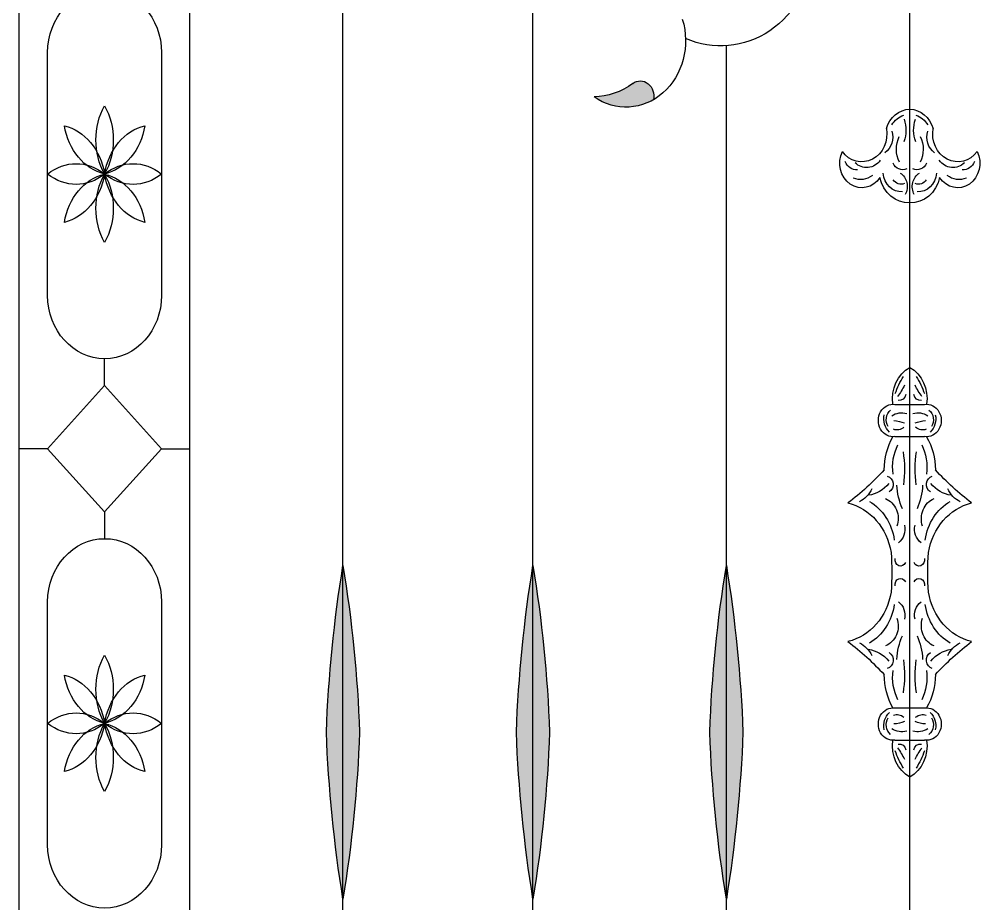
# Model space of a CAD drawing. Header units: inches. Extents: x -12530 to 36157, y 78659 to 110077.
# Drawn here: x 16002 to 16738, y 95311 to 95986 of the extents above; entities that cross this region are included whole.
import ezdxf

# ---------------------------------------------------------------- set-up
doc = ezdxf.new("R2010")
doc.units = ezdxf.units.IN
doc.header["$MEASUREMENT"] = 0
doc.layers.add('freecads.com', color=7, linetype='Continuous')

msp = doc.modelspace()

# ---------------------------------------------------------------- hatches: boundary and pattern name
at = {"layer": 'freecads.com'}
h = msp.add_hatch(color=256, dxfattribs=at)
edge = h.paths.add_edge_path()
edge.add_ellipse((16441.13993343236, 95985.90062130078), major_axis=(2.75889e-11, 58.80169778019451), ratio=0.9000000000001385, start_angle=180.2689371729383, end_angle=211.5841743189788)
edge.add_ellipse((16476.7042182983, 95927.60803366105), major_axis=(-2.4274e-12, 11.62452469734755), ratio=0.9000000000000522, start_angle=255.2911530106334, end_angle=390.3936984441154, ccw=False)
edge.add_ellipse((16465.83973529163, 95969.81536075428), major_axis=(5.8655e-12, 50.60703985846156), ratio=0.9000000000002094, start_angle=150.2400930006326, end_angle=205.1239207776947, ccw=False)
h = msp.add_hatch(color=256, dxfattribs=at)
edge = h.paths.add_edge_path()
edge.add_ellipse((15524.87450392925, 95400.51898445588), major_axis=(-3.905494e-10, 885.5106899499237), ratio=0.8337058137775541, start_angle=273.19867967210433, end_angle=283.0998550933961, ccw=False)
edge.add_ellipse((15524.87450392925, 95482.94520606729), major_axis=(9.930737e-10, 885.5106899506695), ratio=0.8337058137768671, start_angle=256.9001449068487, end_angle=266.80132032792176, ccw=False)
edge.add_ellipse((16974.3588658143, 95482.94520606729), major_axis=(-6.049973e-10, 885.5106899504646), ratio=0.8337058137769577, start_angle=93.1986796721086, end_angle=103.09985509318392, ccw=False)
edge.add_ellipse((16974.3588658155, 95400.51898446058), major_axis=(-1.0608825e-09, 885.5106899503365), ratio=0.8337058137793794, start_angle=436.90014490706307, end_angle=446.8013203283253, ccw=False)
h = msp.add_hatch(color=256, dxfattribs=at)
edge = h.paths.add_edge_path()
edge.add_ellipse((15670.04678043309, 95400.51898445588), major_axis=(-3.808406e-10, 885.5106899499114), ratio=0.8337058137775631, start_angle=273.19867967210496, end_angle=283.09985509339674, ccw=False)
edge.add_ellipse((15670.04678043309, 95482.94520606729), major_axis=(9.930737e-10, 885.5106899506695), ratio=0.8337058137768671, start_angle=256.9001449068487, end_angle=266.80132032792176, ccw=False)
edge.add_ellipse((17119.53114231698, 95482.94520606729), major_axis=(-8.21094e-10, 885.5106899507152), ratio=0.833705813776725, start_angle=93.19867967209461, end_angle=103.09985509316988, ccw=False)
edge.add_ellipse((17119.53114231934, 95400.51898446058), major_axis=(-1.0608825e-09, 885.5106899503365), ratio=0.8337058137793794, start_angle=436.90014490706307, end_angle=446.8013203283253, ccw=False)
h = msp.add_hatch(color=256, dxfattribs=at)
edge = h.paths.add_edge_path()
edge.add_ellipse((15817.79959909771, 95400.51898445588), major_axis=(-3.808406e-10, 885.5106899499114), ratio=0.8337058137775631, start_angle=273.19867967210496, end_angle=283.09985509339674, ccw=False)
edge.add_ellipse((15817.79959909771, 95482.94520606729), major_axis=(9.930737e-10, 885.5106899506695), ratio=0.8337058137768671, start_angle=256.9001449068487, end_angle=266.80132032792176, ccw=False)
edge.add_ellipse((17267.28396098277, 95482.94520606729), major_axis=(-5.011317e-10, 885.5106899502258), ratio=0.8337058137771817, start_angle=93.1986796721153, end_angle=103.09985509319063, ccw=False)
edge.add_ellipse((17267.28396098513, 95400.51898446058), major_axis=(-7.366154e-10, 885.510689950828), ratio=0.8337058137789236, start_angle=436.9001449070841, end_angle=446.80132032834626, ccw=False)

# ---------------------------------------------------------------- linework, layer by layer
for p, q in [((16002.2814610876, 94033.30365418523), (16002.2814610876, 96566.19743068157)), ((16132.66381480393, 94033.30365418523), (16132.66381480512, 96566.19743068157)), ((16682.69939627704, 94460.5349116082), (16682.69939627704, 96421.32814877453)), ((16249.61668487, 94810.67897302256), (16249.61668487, 96286.82343528025)), ((16394.78896137504, 94890.44871188934), (16394.78896137504, 96053.22444744674)), ((16542.54178003966, 95059.25876865687), (16542.54178003966, 95966.04866136528)), ((16023.97603564502, 95775.33559766648), (16023.97603564502, 95960.84305876654)), ((16110.96924024534, 95960.84305876654), (16110.96924024534, 95775.33559766648)), ((16067.47263794578, 95706.62103854687), (16067.47263794578, 95727.00603956057)), ((16067.47263794578, 95706.62103854687), (16023.97603564502, 95658.29148043627)), ((16110.96924024534, 95658.29148043627), (16067.47263794578, 95706.62103854687)), ((16671.39098674995, 95692.1394584421), (16694.00780580646, 95692.1394584421)), ((16671.39098674995, 95667.58852398304), (16694.00780580646, 95667.58852398304)), ((16023.97603564502, 95658.29148043627), (16002.2814610876, 95658.29148043627)), ((16023.97603564502, 95658.29148043627), (16067.47263794578, 95609.96192233035)), ((16067.47263794578, 95609.96192233035), (16110.96924024534, 95658.29148043627)), ((16110.96924024534, 95658.29148043627), (16132.66381480393, 95658.29148043627)), ((16067.47263794578, 95609.96192233035), (16067.47263794578, 95589.57692131666)), ((16023.97603564502, 95355.73990210597), (16023.97603564502, 95541.24736320601)), ((16110.96924024534, 95541.24736320601), (16110.96924024534, 95355.73990210597)), ((16671.39098674995, 95460.23746383745), (16694.00780580646, 95460.23746383745)), ((16671.39098674995, 95435.6865293784), (16694.00780580646, 95435.6865293784))]:
    msp.add_line(p, q, dxfattribs=at)
at = {"layer": 'freecads.com', "extrusion": (0, 0, -1)}
for centre, major_axis, ratio, start_param, end_param in [((16538.21277960357, 96046.24190381118), (5.0285e-12, 80.33736514666832), 0.9000000000000774, 1.667814032174205, 3.522156045138114), ((16067.47263794578, 95960.84305876654), (8.7513e-12, 48.32955811070792), 0.9000000000001486, 4.712388980384527, 7.85398163397432), ((16465.83973529163, 95969.81536075428), (-4.5756e-12, 50.60703985846169), 0.9000000000001374, 1.238413536175682, 3.707569595804627), ((16441.13993343236, 95985.90062130078), (-1.59929e-11, 58.80169778019459), 0.8999999999999821, 2.542273928256692, 3.136377285742597), ((16476.7042182983, 95927.60803366105), (-3.5796e-12, 11.62452469735046), 0.8999999999998225, -0.577583943112834, 1.802801175084039), ((16099.92090755502, 95894.17562963635), (-1.3665e-12, 46.85405575903891), 0.8337058137783669, 4.121912931581517, 5.302865029189583), ((16035.02436833653, 95894.17562963635), (-3.40541e-11, 46.85405575898658), 0.8337058137801617, 0.9803202779893647, 2.161272375600312), ((16683.02648336291, 95896.42412871958), (1.31891e-11, 21.20800335442614), 0.9000000000000824, -1.261952666645101, -0.017137298497093), ((16683.04887232684, 95895.09979664817), (-7.10557e-11, 18.80049821703935), 0.8999999999997941, -0.9786851648555295, -0.3014617969650604), ((16682.3723091935, 95896.42412871958), (6.7057e-12, 21.20800335442606), 0.9000000000000291, 0.0171372984960516, 1.261952666644255), ((16682.3499202296, 95895.09979664817), (7.10423e-11, 18.80049821703936), 0.8999999999997935, 0.301461796965061, 0.9786851648555305), ((16659.36774365184, 95901.61361070035), (1.2332e-12, 22.69442241174624), 0.9000000000002559, 1.196481487081941, 1.968090667371642), ((16706.03104890457, 95901.61361070035), (-1.2354e-12, 22.69442241174743), 0.9000000000003073, 4.315094639807965, 5.086703820097623), ((16075.03865820244, 95914.05609739097), (-8.65936e-11, 46.85405575901337), 0.8337058137781339, 3.336514768186108, 4.517466865793971), ((16029.14987524554, 95859.01416029589), (2.320125e-10, 46.85405575888039), 0.833705813778215, 0.1949221145896376, 1.375874212199513), ((16059.90661769028, 95914.05609739097), (-3.2607e-11, 46.85405575898449), 0.8337058137786918, 1.765718441388932, 2.946670538998474), ((16105.79540064717, 95859.01416029589), (3.07612e-11, 46.85405575897086), 0.8337058137785723, -1.375874212199633, -0.194922114590975), ((16646.00905747539, 95898.77199304375), (-1.16164e-11, 21.32348888270711), 0.9000000000001955, 1.37738873175858, 4.026619142579864), ((16656.74264599722, 95896.45379074034), (-3.2524e-12, 14.33026309617324), 0.900000000000044, 1.256697762513207, 2.571325606119806), ((16708.65614655919, 95896.45379074034), (3.2478e-12, 14.33026309617324), 0.9000000000000437, 3.711859701059779, 5.026487544666379), ((16719.38973507986, 95898.77199304375), (1.16093e-11, 21.32348888270711), 0.9000000000001958, 2.256566164599721, 4.905796575421006), ((16690.73124572733, 95887.12078437582), (-2.2662e-12, 20.28599606567687), 0.9000000000002245, 4.197314292149056, 5.207471194228732), ((16674.66754682792, 95887.12078437582), (3.2824e-12, 20.28599606568503), 0.8999999999997513, 1.075714112951026, 2.085871015030257), ((16646.11801235071, 95876.43400042735), (-3.20966e-11, 18.82565007357283), 0.8999999999995134, 2.192731973233364, 5.200863446171036), ((16719.28078020337, 95876.43400042735), (-4.2531e-12, 18.82565007356573), 0.9000000000001437, 1.082321861010087, 4.090453333947687), ((16045.72433679599, 95829.168801246), (1.228699e-10, 46.85405575898855), 0.8337058137784339, -0.5904760488066235, 0.590476048801648), ((16089.22093909556, 95829.168801246), (5.70063e-11, 46.85405575894811), 0.8337058137789014, -0.5904760488063169, 0.5904760488022212), ((16642.32780396684, 95882.23583790618), (8.7482e-12, 11.00386437925186), 0.8999999999998912, 3.107275185023198, 4.289187158355565), ((16649.69819574924, 95887.85349764342), (-5.1858e-12, 14.80491378766573), 0.9000000000002198, 2.237488287023332, 3.862834275807045), ((16677.32939340991, 95880.80652384201), (3.3801e-12, 9.391503318780046), 0.9000000000002483, 2.779542208063932, 4.217055935164207), ((16688.06939914417, 95880.80652384201), (2.9465e-12, 9.391503318779838), 0.9000000000000712, 2.066129372014784, 3.503643099114988), ((16715.70059680719, 95887.85349764342), (-2.10112e-11, 14.804913787666), 0.9000000000002653, 2.420351031374341, 4.04569702015786), ((16723.07098858721, 95882.23583790618), (1.6812e-12, 11.00386437925178), 0.9000000000002044, 1.993998148823171, 3.175910122155322), ((16676.26181643097, 95870.109730556), (-1.48e-11, 15.58811967909474), 0.9000000000001563, 3.078892651018406, 4.620960982649884), ((16670.10855246625, 95858.53859511377), (7.509e-12, 11.88364483994811), 0.9000000000000675, 0.5146532720589146, 2.114329710554546), ((16695.29024008899, 95858.53859511377), (-7.9473e-12, 11.88364483994724), 0.8999999999999396, 4.168855596625028, 5.768532035120832), ((16689.13697612427, 95870.109730556), (-1.7145e-12, 15.5881196790948), 0.9000000000001341, 1.662224324530654, 3.204292656162197), ((16045.72433679599, 95907.009855187), (-3.23382e-11, 46.85405575910986), 0.8337058137771549, 2.551116604785427, 3.732068702394706), ((16029.14987524554, 95877.16449614184), (-5.97034e-11, 46.85405575904197), 0.8337058137785387, 1.765718441389563, 2.946670538998436), ((16075.03865820244, 95822.12255904204), (1.377308e-10, 46.85405575909489), 0.8337058137787652, -1.375874212203232, -0.1949221145961348), ((16099.92090755502, 95842.00302680137), (7.39325e-11, 46.85405575905284), 0.8337058137773039, 4.121912931579395, 5.302865029186197), ((16035.02436833653, 95842.00302680137), (-2.0618e-11, 46.85405575893387), 0.833705813780236, 0.9803202779905655, 2.161272375602039), ((16089.22093909556, 95907.009855187), (-4.12314e-11, 46.85405575903574), 0.8337058137787531, 2.551116604785879, 3.732068702394572), ((16105.79540064717, 95877.16449614184), (-3.62718e-11, 46.85405575900986), 0.8337058137783268, 3.336514768182854, 4.517466865791887), ((16059.90661769028, 95822.12255904204), (8.69341e-11, 46.85405575907837), 0.8337058137780955, 0.1949221145886182, 1.375874212197992), ((16645.01240187213, 95882.6389437347), (-1.71341e-11, 18.71821314831886), 0.9000000000000529, 2.567671533325233, 3.475850229052258), ((16681.97735638278, 95871.3107234436), (6.9627e-12, 25.2294637975565), 0.8999999999999989, 3.10978849703139, 4.478602488631561), ((16676.03261594599, 95868.42642440672), (-4.1672e-12, 8.093166580778218), 0.9000000000000081, 2.78791205863864, 4.100684952933715), ((16683.42143617366, 95871.3107234436), (6.9075e-12, 25.22946379755641), 0.9000000000001188, 1.80458281854753, 3.17339681014758), ((16689.36617660926, 95868.42642440672), (-8.6645e-12, 8.09316658077807), 0.9000000000001609, 2.18250035424731, 3.495273248542321), ((16720.38639068195, 95882.6389437347), (1.31701e-11, 18.71821314831901), 0.8999999999998687, 2.807335078127495, 3.715513773854556), ((16067.47263794578, 95775.33559766648), (1.8294e-12, 48.32955811071691), 0.9000000000001207, 1.570796326794862, 4.712388980384655), ((16693.66216408958, 95696.54452175384), (5.5963e-12, 26.83332458361868), 0.9000000000000454, 4.552132474112481, 5.811997490333766), ((16671.73662846447, 95696.54452175384), (-5.6268e-12, 26.83332458361868), 0.9000000000000449, 0.4711878168458217, 1.731052833067105), ((16729.06379658434, 95674.90396885268), (-6.494563e-10, 68.80978095541364), 0.9000000000012388, -1.191687485888307, -0.9756035094947048), ((16619.50159305627, 95744.9543779988), (2.637505e-10, 76.0520578695142), 0.899999999999915, 2.096374329730287, 2.235296433863585), ((16745.89719949895, 95744.9543779988), (7.496098e-10, 76.05205786936878), 0.9000000000007462, 4.04788887330251, 4.186810977436198), ((16636.33499597207, 95674.90396885268), (2.294948e-10, 68.80978095548602), 0.9000000000006039, 0.9756035095009099, 1.191687485894219), ((16674.77414754512, 95700.63060365955), (1.5501e-12, 5.500485165427192), 0.9000000000001197, 1.75954637835922, 3.329798060970037), ((16690.62464501012, 95700.63060365955), (-1.5568e-12, 5.500485165427191), 0.9000000000001197, 2.953387246209549, 4.523638928820366), ((16669.82162067133, 95679.86399121492), (2.58998e-11, 12.39869852863262), 0.9000000000001488, 3.000485892348996, 6.424292068415333), ((16695.57717188272, 95679.86399121492), (-1.9926e-11, 12.39869852863244), 0.9000000000001618, -0.141106761236079, 3.282699414830053), ((16672.79848356352, 95680.44257519167), (2.9692e-12, 9.02405467589438), 0.9000000000001284, 4.08857749421406, 5.660062225541004), ((16676.51082784018, 95669.88034495353), (-2.2073e-12, 15.89624761630015), 0.8999999999998772, -0.5539263763949487, 0.2703295513540029), ((16688.8879647139, 95669.88034495353), (-3.418e-12, 15.89624761630001), 0.8999999999997454, -0.270329551353653, 0.5539263763952534), ((16692.60030899173, 95680.44257519167), (-2.9652e-12, 9.02405467589438), 0.9000000000001284, 0.6231230816385818, 2.194607812965525), ((16674.68039320795, 95681.14046810233), (4.5228e-12, 13.11490215939165), 0.9000000000001372, 3.835376505595165, 4.945554957264051), ((16668.60161872647, 95645.23220125207), (-5.4619e-12, 34.63916515397146), 0.9000000000007009, 0.0643400256661808, 0.3302276235216768), ((16696.79717382878, 95645.23220125207), (-5.5698e-12, 34.63916515397146), 0.9000000000007227, -0.3302276235213908, -0.0643400256658975), ((16690.71839934729, 95681.14046810233), (-4.5079e-12, 13.11490215939165), 0.9000000000001372, 1.337630349915533, 2.447808801584418), ((16672.94103893002, 95682.01968416676), (-3.8556e-12, 9.432403982668793), 0.8999999999994672, 2.466349152008484, 3.477460648116612), ((16692.45775362642, 95682.01968416676), (6.8205e-12, 9.432403982668585), 0.8999999999998248, 2.805724659062755, 3.81683615517079), ((16705.74018003852, 95642.07617190071), (-2.21775e-11, 47.30091410487339), 0.9000000000001719, -1.570796326794474, -1.004206950764808), ((16659.65861251673, 95642.07617190071), (2.21775e-11, 47.30091410487339), 0.9000000000001719, 1.004206950764808, 1.570796326794474), ((16701.77393939968, 95643.96562905233), (-1.11335e-11, 35.76081552939815), 0.9000000000002678, 4.570721771591498, 5.218017002455678), ((16612.84613016031, 95642.55248029862), (-4.4398e-12, 73.1223531552851), 0.9000000000000349, 1.387413482685691, 1.733766550703878), ((16752.55266239493, 95642.55248029862), (4.6256e-12, 73.12235315528515), 0.9000000000000342, 4.549418756475706, 4.895771824493891), ((16663.62485315673, 95643.96562905233), (1.11224e-11, 35.76081552939815), 0.9000000000002683, 1.065168304723907, 1.712463535588089), ((16519.05320129537, 95806.28257507682), (-3.799374e-10, 229.3579286393385), 0.900000000000076, 2.368765197257827, 2.542440574288623), ((16846.34559125988, 95806.28257507682), (3.967692e-10, 229.3579286393382), 0.9000000000000729, 3.740744732890886, 3.914420109921685), ((16664.17933091302, 95631.04358471523), (-7.5011e-12, 6.501080109843579), 0.9000000000001127, 0.2297969088821354, 2.657729247057261), ((16701.21946164342, 95631.04358471523), (7.5062e-12, 6.501080109843579), 0.9000000000001129, 3.625456060122322, 6.05338839829745), ((16636.35831940211, 95637.82837711228), (-2.30025e-11, 21.81615591068745), 0.9000000000001556, 2.05862843913346, 2.730252551091187), ((16647.56166994373, 95651.37511880128), (-1.61e-13, 28.93456900121941), 0.9000000000000653, 2.3177444799211, 3.003137948781186), ((16712.96798156876, 95632.28506163254), (9.747e-13, 44.53443182653931), 0.9000000000002089, 4.250341080006724, 4.670752017648818), ((16652.43081098765, 95632.28506163254), (3.49371e-11, 44.53443182656465), 0.8999999999997017, 1.612433289530017, 2.032844227171851), ((16717.83712261152, 95651.37511880128), (-3.95504e-11, 28.93456900122044), 0.900000000000247, 3.28004735839989, 3.965440827259753), ((16729.04047315314, 95637.82837711228), (6.671e-13, 21.81615591069037), 0.9000000000001042, 3.552932756089627, 4.224556868047118), ((16634.99081620387, 95582.41271885806), (-2.80659e-11, 40.29546421324945), 0.9000000000000488, 0.483498398019302, 1.418658936613998), ((16659.26619058445, 95604.8352018606), (-3.6979e-12, 16.23410130575452), 0.9000000000000941, 0.33883324494948, 1.934385077073716), ((16706.13260197196, 95604.8352018606), (4.1067e-12, 16.2341013057555), 0.9000000000000301, 4.348800230105869, 5.944352062229912), ((16730.40797635254, 95582.41271885806), (-1.67235e-11, 40.29546421324486), 0.9000000000001213, -1.418658936612981, -0.4834983980180845), ((16626.44909021778, 95570.54557310049), (-1.45739e-11, 47.40028088318271), 0.9000000000000778, 0.2129097140195635, 1.390748181120777), ((16738.94970233863, 95570.54557310049), (1.85317e-11, 47.40028088318342), 0.9000000000000664, -1.390748181120855, -0.2129097140197096), ((16667.67557029839, 95596.87631288025), (-7.5351e-12, 12.61250811382534), 0.8999999999999502, 1.334145961078048, 2.542186036024032), ((16697.7232222557, 95596.87631288025), (-1.35221e-11, 12.61250811382774), 0.8999999999998752, 3.740999271157335, 4.949039346102994), ((16067.47263794578, 95541.24736320601), (8.7513e-12, 48.32955811070792), 0.9000000000001486, 4.712388980384527, 7.85398163397432), ((16482.50670502025, 95563.91299391026), (-5.9155e-12, 207.1227251843053), 0.8999999999998513, 1.497726892801428, 1.643865760788426), ((16675.6075676493, 95573.27218302166), (-2.79649e-11, 4.661088634749691), 0.8999999999992658, 2.009559689606735, 4.951821989895504), ((16689.79122490595, 95573.27218302166), (2.79496e-11, 4.661088634749692), 0.8999999999992656, 1.331363317284083, 4.273625617572853), ((16882.89208753499, 95563.91299391026), (5.393e-12, 207.1227251843033), 0.8999999999998596, 4.639319546391161, 4.785458414378161), ((16974.3588658155, 95400.51898446058), (-1.332942e-09, 885.5106899494388), 0.8337058137802221, -1.524237878015092, -1.37916966154657), ((15524.87450392925, 95400.51898445588), (4.5868788e-09, 885.5106899423914), 0.8337058137845827, 1.379169661534496, 1.524237878004124), ((17119.53114231934, 95400.51898446058), (-1.332942e-09, 885.5106899494388), 0.8337058137802221, -1.524237878015092, -1.37916966154657), ((15670.04678043309, 95400.51898445588), (4.5868788e-09, 885.5106899423914), 0.8337058137845827, 1.379169661534496, 1.524237878004124), ((17267.28396098513, 95400.51898446058), (-1.1227989e-09, 885.510689949679), 0.8337058137800015, -1.524237878015302, -1.37916966154682), ((15817.79959909771, 95400.51898445588), (4.5868788e-09, 885.5106899423914), 0.8337058137845827, 1.379169661534496, 1.524237878004124), ((16675.6075676493, 95554.55380480355), (8.7389e-12, 4.661088634748125), 0.8999999999997774, 4.472955970877504, 7.415218271166731), ((16689.79122490595, 95554.55380480355), (-8.7423e-12, 4.661088634748125), 0.8999999999997774, -1.132032963987143, 1.810229336302081), ((16626.44909021778, 95557.28041472471), (1.85317e-11, 47.40028088318342), 0.9000000000000664, 1.750844472468937, 2.928682939570083), ((16738.94970233863, 95557.28041472471), (-1.85603e-11, 47.40028088318344), 0.9000000000000662, 3.354502367609503, 4.532340834710649), ((16634.99081620387, 95545.41326896242), (2.36212e-11, 40.29546421324909), 0.900000000000046, 1.722933716975837, 2.658094255570607), ((16667.67557029839, 95530.94967493555), (2.9715e-12, 12.61250811382586), 0.8999999999999339, 0.5994066175661464, 1.807446692512242), ((16697.7232222557, 95530.94967493555), (1.81056e-11, 12.61250811382827), 0.8999999999998589, 4.475738614665885, 5.683778689611655), ((16730.40797635254, 95545.41326896242), (2.11285e-11, 40.29546421324451), 0.9000000000001186, 3.625091051607762, 4.560251590202731), ((16659.26619058445, 95522.9907859599), (-1.5454e-12, 16.23410130575418), 0.9000000000000884, 1.207207576516507, 2.802759408640662), ((16706.13260197196, 95522.9907859599), (1.1589e-12, 16.23410130575517), 0.9000000000000238, 3.480425898539117, 5.075977730663076), ((16712.96798156876, 95495.54092618795), (-9.202e-13, 44.53443182653937), 0.9000000000002076, -1.529159364059026, -1.108748426416933), ((16652.43081098765, 95495.54092618795), (-3.50026e-11, 44.5344318265647), 0.8999999999997012, 1.108748426417942, 1.529159364059776), ((16519.05320129537, 95321.54341274367), (-1.969654e-10, 229.3579286393938), 0.90000000000013, 0.5991520793037624, 0.7728274563344715), ((16636.35831940211, 95489.99761070822), (1.95911e-11, 21.8161559106854), 0.9000000000002245, 0.4113401024987871, 1.082964214456539), ((16846.34559125988, 95321.54341274367), (1.990117e-10, 229.3579286393939), 0.9000000000001305, -0.77282745633448, -0.5991520793037713), ((16729.04047315314, 95489.99761070822), (2.7444e-12, 21.81615591068831), 0.9000000000001731, -1.082964214457532, -0.4113401025000161), ((16099.92090755502, 95474.57993407114), (-8.7543e-12, 46.85405575903891), 0.8337058137783667, 4.121912931581706, 5.302865029189772), ((16035.02436833653, 95474.57993407114), (-2.66752e-11, 46.85405575898658), 0.8337058137801614, 0.9803202779891758, 2.161272375600123), ((16647.56166994373, 95476.4508690145), (1.526e-13, 28.93456900121941), 0.9000000000000655, 0.138454704808606, 0.8238481736686921), ((16664.17933091302, 95496.78240310057), (-6.7224e-12, 6.501080109845192), 0.8999999999998733, 0.4838634065349714, 2.911795744710083), ((16701.21946164342, 95496.78240310057), (6.7122e-12, 6.501080109845192), 0.8999999999998733, 3.371389562469504, 5.799321900644615), ((16717.83712261152, 95476.4508690145), (3.96013e-11, 28.93456900122044), 0.900000000000247, -0.8238481736699622, -0.1384547048100997), ((16612.84613016031, 95485.2735075219), (4.6256e-12, 73.12235315528515), 0.9000000000000342, 1.407826102885912, 1.754179170904098), ((16752.55266239493, 95485.2735075219), (-4.4398e-12, 73.1223531552851), 0.9000000000000349, 4.529006136275484, 4.875359204293671), ((16705.74018003852, 95485.74981591979), (1.22385e-11, 47.3009141048725), 0.9000000000001895, 4.145799604354834, 4.712388980384456), ((16701.77393939968, 95483.86035876816), (1.49861e-11, 35.76081552940225), 0.9000000000001573, 4.206760958313594, 4.854056189177704), ((16663.62485315673, 95483.86035876816), (-1.50254e-11, 35.76081552940222), 0.9000000000001582, 1.429129118001882, 2.076424348865991), ((16659.65861251673, 95485.74981591979), (-1.24049e-11, 47.30091410487244), 0.9000000000001904, 1.570796326795132, 2.137385702824755), ((16075.03865820244, 95494.46040183047), (-8.42012e-11, 46.85405575901549), 0.8337058137780998, 3.336514768186045, 4.517466865793888), ((16029.14987524554, 95439.41846473538), (2.320125e-10, 46.85405575888039), 0.833705813778215, 0.1949221145896376, 1.375874212199513), ((16059.90661769028, 95494.46040183047), (-3.2607e-11, 46.85405575898449), 0.8337058137786918, 1.765718441388932, 2.946670538998474), ((16105.79540064717, 95439.41846473538), (4.28667e-11, 46.85405575897173), 0.8337058137785639, -1.375874212199901, -0.1949221145912832), ((16045.72433679599, 95409.57310568551), (1.228699e-10, 46.85405575898855), 0.8337058137784339, -0.5904760488066235, 0.590476048801648), ((16089.22093909556, 95409.57310568551), (5.69928e-11, 46.85405575894812), 0.833705813778794, -0.5904760488064028, 0.5904760488023082), ((16669.82162067133, 95447.96199661028), (1.19435e-11, 12.39869852863376), 0.9000000000000666, 3.000485892350654, 6.42429206841699), ((16674.68039320795, 95446.68551972289), (-4.5079e-12, 13.11490215939165), 0.9000000000001372, 4.479223003505326, 5.589401455174211), ((16695.57717188272, 95447.96199661028), (-1.79133e-11, 12.39869852863357), 0.9000000000000798, -0.1411067612368693, 3.282699414829263), ((16690.71839934729, 95446.68551972289), (4.5228e-12, 13.11490215939165), 0.9000000000001372, 0.6937838520053723, 1.803962303674258), ((16672.79848356352, 95447.38341263356), (4.9006e-12, 9.024054675893307), 0.900000000000211, 3.764715735227426, 5.336200466554312), ((16672.94103893002, 95445.80630365375), (3.842e-12, 9.432403982668799), 0.8999999999994672, -0.3358679945268177, 0.6752435015813099), ((16668.60161872647, 95482.59378656844), (-6.95494e-11, 34.63916515397068), 0.8999999999991684, 2.811365030069931, 3.077252627925907), ((16696.79717382878, 95482.59378656844), (8.04702e-11, 34.63916515397069), 0.8999999999991901, 3.205932679253399, 3.471820277109372), ((16692.45775362642, 95445.80630365375), (-6.8288e-12, 9.432403982668585), 0.899999999999825, -0.6752435015809972, 0.3358679945270384), ((16692.60030899173, 95447.38341263356), (-4.9047e-12, 9.024054675893307), 0.900000000000211, 0.9469848406252747, 2.51846957195216), ((16045.72433679599, 95487.4141596265), (-3.23382e-11, 46.85405575910986), 0.8337058137771549, 2.551116604785427, 3.732068702394706), ((16029.14987524554, 95457.56880057661), (-6.39685e-11, 46.85405575904396), 0.8337058137784961, 1.76571844138963, 2.946670538998543), ((16075.03865820244, 95402.52686348154), (1.400874e-10, 46.85405575909277), 0.8337058137787993, -1.375874212203314, -0.1949221145961957), ((16099.92090755502, 95422.40733124087), (7.02274e-11, 46.85405575905488), 0.833705813777268, 4.12191293157949, 5.302865029186292), ((16035.02436833653, 95422.40733124087), (-2.80282e-11, 46.85405575893387), 0.833705813780236, 0.980320277990755, 2.161272375602228), ((16089.22093909556, 95487.4141596265), (-4.12314e-11, 46.85405575903574), 0.8337058137787531, 2.551116604785879, 3.732068702394572), ((16105.79540064717, 95457.56880057661), (-3.62718e-11, 46.85405575900986), 0.8337058137783268, 3.336514768182854, 4.517466865791887), ((16974.3588658143, 95482.94520606729), (3.846325e-09, 885.5106899432374), 0.8337058137837052, 4.520762315141063, 4.665830531594433), ((15524.87450392925, 95482.94520606729), (8.035083e-10, 885.510689950469), 0.8337058137770526, 1.617354775580302, 1.762422992032865), ((17119.53114231698, 95482.94520606729), (3.5131123e-09, 885.5106899437428), 0.8337058137832343, 4.520762315141488, 4.665830531594774), ((15670.04678043309, 95482.94520606729), (9.176628e-10, 885.5106899507202), 0.8337058137768174, 1.617354775580182, 1.762422992032702), ((17267.28396098277, 95482.94520606729), (3.5131123e-09, 885.5106899437428), 0.8337058137832343, 4.520762315141488, 4.665830531594774), ((15817.79959909771, 95482.94520606729), (8.035083e-10, 885.510689950469), 0.8337058137770526, 1.617354775580302, 1.762422992032865), ((16676.51082784018, 95457.94564286225), (6.1952e-12, 15.89624761629766), 0.9000000000003106, 2.8712631022356, 3.695519029984262), ((16688.8879647139, 95457.94564286225), (-5.947e-13, 15.89624761629752), 0.9000000000001787, 2.587666277195021, 3.411922204943635), ((16693.66216408958, 95431.2814660714), (-5.6268e-12, 26.83332458361868), 0.9000000000000449, 3.612780470435613, 4.872645486656899), ((16671.73662846447, 95431.2814660714), (5.5963e-12, 26.83332458361868), 0.9000000000000454, 1.410539820522688, 2.670404836743973), ((16729.06379658434, 95452.92201897255), (3.026993e-10, 68.8097809554846), 0.900000000000557, 4.117196163089692, 4.333280139483012), ((16619.50159305627, 95382.87160982171), (-2.596097e-10, 76.05205786951628), 0.8999999999998941, 0.906296219726142, 1.045218323859438), ((16674.77414754512, 95427.19538415624), (-3.2376e-12, 5.500485165424847), 0.9000000000004567, -0.1882054073799131, 1.382046275231182), ((16690.62464501012, 95427.19538415624), (3.2354e-12, 5.500485165424847), 0.9000000000004567, -1.382046275231182, 0.1882054073799133), ((16745.89719949895, 95382.87160982171), (-7.557336e-10, 76.05205786937043), 0.9000000000007297, -1.04521832384631, -0.9062962197126241), ((16636.33499597207, 95452.92201897255), (1.169601e-10, 68.8097809555569), 0.8999999999999236, 1.949905167690666, 2.165989144083693), ((16067.47263794578, 95355.73990210597), (1.8294e-12, 48.32955811071691), 0.9000000000001207, 1.570796326794862, 4.712388980384655)]:
    msp.add_ellipse(centre, major_axis=major_axis, ratio=ratio, start_param=start_param, end_param=end_param, dxfattribs=at)
at = {"layer": 'freecads.com', "extrusion": (0, 0, -0.9999999999999998)}
msp.add_ellipse((16059.90661769028, 95402.52686348154), major_axis=(9.85648e-11, 46.85405575907527), ratio=0.8337058137781296, start_param=0.1949221145883253, end_param=1.37587421219782, dxfattribs=at)

doc.saveas('drawing.dxf')
